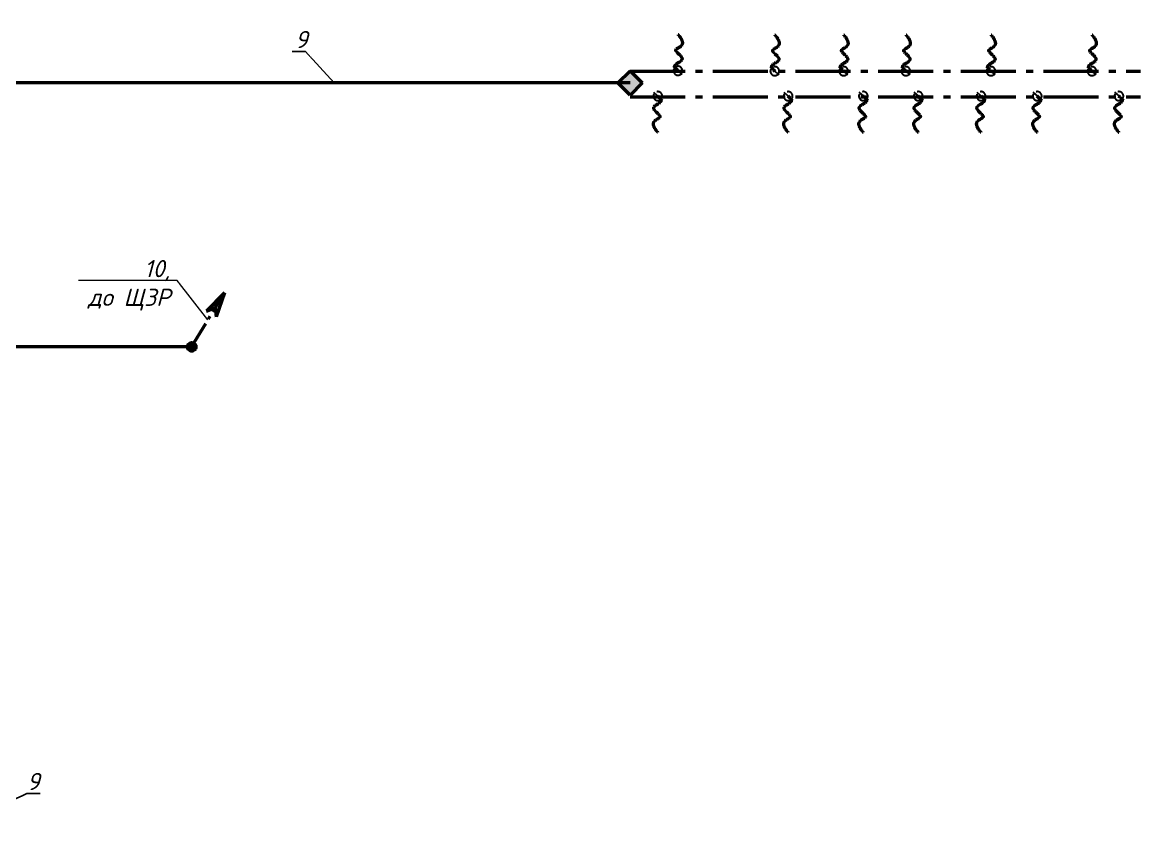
# Model space of a CAD drawing. Header units: millimetres. Extents: x 0 to 878967, y 0 to 534985.
# Drawn here: x 169601 to 185832, y 237624 to 249434 of the extents above; entities that cross this region are included whole.
import ezdxf
from ezdxf import colors
from ezdxf.entities.mleader import LeaderData, LeaderLine
from ezdxf.math import Vec2, Vec3

# ---------------------------------------------------------------- set-up
doc = ezdxf.new("R2010")
doc.units = ezdxf.units.MM
doc.linetypes.add('DASHED', pattern=[9.525, 6.35, -3.175])
doc.linetypes.add('gost6', pattern=[12, 8, -1.5, 1, -1.5])
for name, color, linetype, lineweight in [('E_Позначення', 7, 'Continuous', 15), ('Заземл.провідник', 96, 'Continuous', 50), ('Заземлення', 7, 'gost6', 50), ('Маркування електро ліній', 7, 'Continuous', 18)]:
    doc.layers.add(name, color=color, linetype=linetype, lineweight=lineweight)
doc.styles.get("Standard").update_dxf_attribs({"font": 'arial.ttf'})
doc.styles.add('ГОСТ 2.304', font='isocpeui.ttf')
doc.linetypes.add('Kabl_in_Tube', pattern='A,10,[133,ltypeshp.shx,S=1,R=0,X=0,Y=0],10', length=20)

# ---------------------------------------------------------------- blocks, each defined once
blk = doc.blocks.new("З'єднувач гнучкого заземлення")
at = {"layer": 'Заземлення', "lineweight": 30, "ltscale": 40}
blk.add_line((58, 54), (-74, -65), dxfattribs=at)
blk.add_circle((-5, -5), 64.8, dxfattribs=at)
at = {"layer": 'Заземлення', "linetype": 'gost6', "lineweight": 50, "ltscale": 100}
blk.add_spline([(0, 0), (-49, -80), (59, -175), (-35, -307), (64, -413), (0, -519), (2, -515)], degree=3, dxfattribs=at)
blk = doc.blocks.new('_Oblique')
at = {"color": 0, "linetype": 'ByBlock', "lineweight": -2}
blk.add_line((-0.5, -0.5), (0.5, 0.5), dxfattribs=at)
blk = doc.blocks.new('*U94')
at = {"lineweight": -2}
h = blk.add_hatch(color=0, dxfattribs=at)
h.paths.add_polyline_path([(8.77, 16.13), (3.9, 10.61), (6.34, 11.65)])
h.paths.add_polyline_path([(8.77, 16.13), (6.34, 11.65), (6.79, 9.05)])
h = blk.add_hatch(color=0, dxfattribs=at)
edge = h.paths.add_edge_path()
edge.add_arc((0.07, 0), 1.28, 0, 360)
at = {"color": 0, "lineweight": -2}
for p, q in [((0, 0), (8.77, 16.13)), ((8.77, 16.13), (3.9, 10.61)), ((8.77, 16.13), (6.79, 9.05)), ((3.9, 10.61), (6.34, 11.65)), ((6.34, 11.65), (6.79, 9.05))]:
    blk.add_line(p, q, dxfattribs=at)
blk.add_circle((0.11, 0), 1.24, dxfattribs=at)
blk = doc.blocks.new('_None')

msp = doc.modelspace()

# ---------------------------------------------------------------- hatches: boundary and pattern name
at = {"layer": 'Заземлення', "ltscale": 100}
h = msp.add_hatch(color=256, dxfattribs=at)
h.dxf.hatch_style = 1
h.paths.add_polyline_path([(178598.5, 248554.4), (178421.8, 248731.1), (178245, 248554.4), (178421.8, 248377.6)])

# ---------------------------------------------------------------- linework, layer by layer
at = {"layer": 'Заземл.провідник', "linetype": 'Kabl_in_Tube', "ltscale": 80}
msp.add_lwpolyline([(178421.8, 248554.4), (168706.1, 248554.4)], dxfattribs=at)
at = {"layer": 'Заземл.провідник', "linetype": 'DASHED', "ltscale": 30}
msp.add_lwpolyline([(172055, 244723.7), (169055, 244723.7), (169055, 238912.6), (168701.8, 238912.6)], dxfattribs=at)
at = {"layer": 'Заземл.провідник', "color": 50, "ltscale": 100}
msp.add_lwpolyline([(172055, 244723.7), (169055, 244723.7), (169055, 238912.6), (168701.8, 238912.6)], dxfattribs=at)
at = {"layer": 'Заземлення', "ltscale": 100}
msp.add_lwpolyline([(178245, 248554.4), (178421.8, 248731.1), (178598.5, 248554.4), (178421.8, 248377.6)], close=True, dxfattribs=at)
at = {"layer": 'Заземлення', "color": 72, "ltscale": 100}
for points in [[(178421.8, 248726), (185832.2, 248726)], [(178421.8, 248352.5), (185832.2, 248352.5)]]:
    msp.add_lwpolyline(points, dxfattribs=at)

# ---------------------------------------------------------------- block references
at = {"layer": 'Заземлення', "xscale": -1, "rotation": 180}
for p in [(179121.8, 248726), (180527.1, 248720.5), (181526, 248720.5), (182429.7, 248720.5), (183664.4, 248720.5), (185129.7, 248720.5)]:
    msp.add_blockref("З'єднувач гнучкого заземлення", p, dxfattribs=at)
at = {"layer": 'Заземлення', "xscale": -1}
for p in [(178819.8, 248367.6), (180711.5, 248367.6), (181802.3, 248367.6), (182599.6, 248367.6), (183510.9, 248367.6), (184326.8, 248367.6), (185512.5, 248367.6)]:
    msp.add_blockref("З'єднувач гнучкого заземлення", p, dxfattribs=at)
at = {"layer": 'Заземлення', "ltscale": 100, "xscale": 50.00000000000003, "yscale": 50.00000000000003, "zscale": 50.00000000000003, "rotation": 357.0874877686715}
msp.add_blockref('*U94', (172053.7, 244721.5), dxfattribs=at)

# ---------------------------------------------------------------- leaders
at = {"layer": 'Маркування електро ліній'}
ml = msp.add_multileader_mtext('Standard', dxfattribs=at)
ml.set_content('{\\fISOCPEUR|b0|i1|c204|p34;9}', color=256)
ml.set_leader_properties()
ml.set_arrow_properties(name='OBLIQUE')
ml.build(insert=Vec2(0, 0))
ml.multileader.update_dxf_attribs({"text_left_attachment_type": 6, "text_right_attachment_type": 6, "dogleg_length": 0.36, "arrow_head_size": 250})
ctx = ml.context
ctx.base_point, ctx.char_height, ctx.arrow_head_size, ctx.plane_origin = Vec3(169666.2, 238235.5), 250, 250, Vec3(200310.8, 225273.6)
ctx.left_attachment, ctx.right_attachment = 6, 6
notes = []
notes.append((ctx, [(0, (1, 1, 0), (169665.8, 238235.5), (1, 0), 0.36, [(0, [(168706.1, 237790.4)], 0, [])])]))
ctx.mtext.insert, ctx.mtext.defined_height, ctx.mtext.line_spacing_factor, ctx.mtext.flow_direction = Vec3(169668.2, 238535.5), 188.5, 0.96, 5
ctx.mtext.has_bg_fill, ctx.mtext.bg_color, ctx.mtext.bg_scale_factor, ctx.mtext.bg_transparency, ctx.mtext.use_window_bg_color = 1, -1023410167, 1.5, 0, 1
for ctx, leaders in notes:
    for number, flags, end, landing, length, lines in leaders:
        leader = LeaderData()
        leader.index, (leader.has_last_leader_line, leader.has_dogleg_vector, leader.attachment_direction) = number, flags
        leader.last_leader_point, leader.dogleg_vector, leader.dogleg_length = Vec3(end), Vec3(landing), length
        for number, points, colour, breaks in lines:
            line = LeaderLine()
            line.index, line.vertices, line.color, line.breaks = number, Vec3.list(points), colors.encode_raw_color(colour), breaks
            leader.lines.append(line)
        ctx.leaders.append(leader)

# ---------------------------------------------------------------- next in the draw order: leaders
at = {"layer": 'E_Позначення'}
ml = msp.add_multileader_mtext('Standard', dxfattribs=at)
ml.set_content('10,\\Pдо ЩЗР ', color=256, style='ГОСТ 2.304')
ml.set_leader_properties(color=256, linetype='ByLayer', lineweight=-1)
ml.set_arrow_properties(name='NONE')
ml.build(insert=Vec2(0, 0))
ml.multileader.update_dxf_attribs({"has_dogleg": 0, "text_left_attachment_type": 6, "text_right_attachment_type": 6, "dogleg_length": 0, "arrow_head_size": 1})
ctx = ml.context
ctx.base_point, ctx.char_height, ctx.arrow_head_size, ctx.landing_gap_size, ctx.plane_origin = Vec3(170463.9, 245682.9), 250, 1, 100, Vec3(191219.3, 243235.1)
ctx.left_attachment, ctx.right_attachment, ctx.text_align_type = 6, 6, 2
notes = []
notes.append((ctx, [(1, (1, 1, 0), (171849.3, 245682.9), (-1, 0), 0, [(0, [(172293.1, 245113.1)], 0, [])])]))
ctx.mtext.insert, ctx.mtext.alignment, ctx.mtext.flow_direction = Vec3(171749.3, 245982.9), 3, 5
ctx.mtext.has_bg_fill, ctx.mtext.bg_color, ctx.mtext.bg_scale_factor, ctx.mtext.bg_transparency, ctx.mtext.use_window_bg_color = 1, -1027028792, 1.5, 0, 1
at = {"layer": 'Маркування електро ліній'}
ml = msp.add_multileader_mtext('Standard', dxfattribs=at)
ml.set_content('{\\fISOCPEUR|b0|i1|c204|p34;9}', color=256)
ml.set_leader_properties()
ml.set_arrow_properties(name='OBLIQUE')
ml.build(insert=Vec2(0, 0))
ml.multileader.update_dxf_attribs({"text_left_attachment_type": 6, "text_right_attachment_type": 6, "dogleg_length": 0.36, "arrow_head_size": 250})
ctx = ml.context
ctx.base_point, ctx.char_height, ctx.arrow_head_size, ctx.plane_origin = Vec3(173556.4, 249008.6), 250, 250, Vec3(205731.7, 236046.7)
ctx.left_attachment, ctx.right_attachment = 6, 6
notes.append((ctx, [(1, (1, 1, 0), (173711.8, 249008.6), (-1, 0), 0.36, [(0, [(174127, 248554.4)], 0, [])])]))
ctx.mtext.insert, ctx.mtext.width, ctx.mtext.defined_height, ctx.mtext.line_spacing_factor, ctx.mtext.flow_direction = Vec3(173558.4, 249308.6), 289.65, 2.842170943040401e-14, 0.96, 5
ctx.mtext.has_bg_fill, ctx.mtext.bg_color, ctx.mtext.bg_scale_factor, ctx.mtext.bg_transparency, ctx.mtext.use_window_bg_color = 1, -1023410167, 1.5, 0, 1
for ctx, leaders in notes:
    for number, flags, end, landing, length, lines in leaders:
        leader = LeaderData()
        leader.index, (leader.has_last_leader_line, leader.has_dogleg_vector, leader.attachment_direction) = number, flags
        leader.last_leader_point, leader.dogleg_vector, leader.dogleg_length = Vec3(end), Vec3(landing), length
        for number, points, colour, breaks in lines:
            line = LeaderLine()
            line.index, line.vertices, line.color, line.breaks = number, Vec3.list(points), colors.encode_raw_color(colour), breaks
            leader.lines.append(line)
        ctx.leaders.append(leader)

doc.saveas('drawing.dxf')
